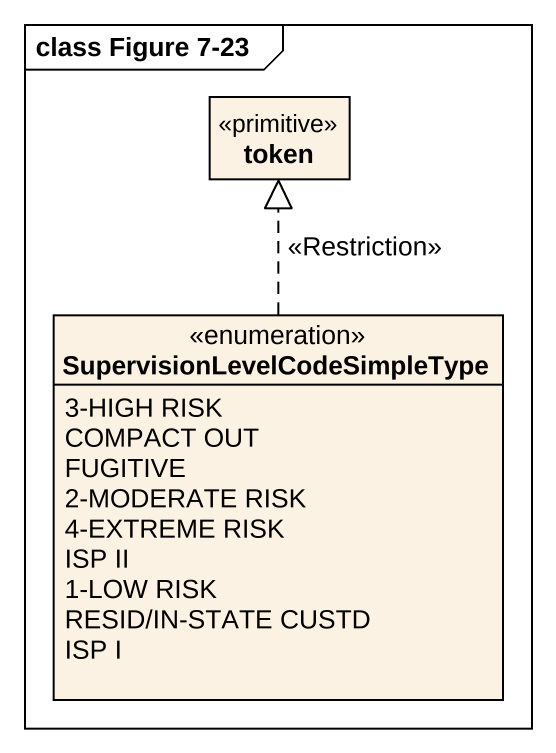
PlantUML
@startuml
mainframe class Figure 7-23
hide circle
hide empty members
class token <<primitive>>
enum "SupervisionLevelCodeSimpleType" as SupervisionLevelCodeSimpleTy {
  3-HIGH RISK
  COMPACT OUT
  FUGITIVE
  2-MODERATE RISK
  4-EXTREME RISK
  ISP II
  1-LOW RISK
  RESID/IN-STATE CUSTD
  ISP I
}
SupervisionLevelCodeSimpleTy .up.|> token : <<Restriction>>
@enduml
